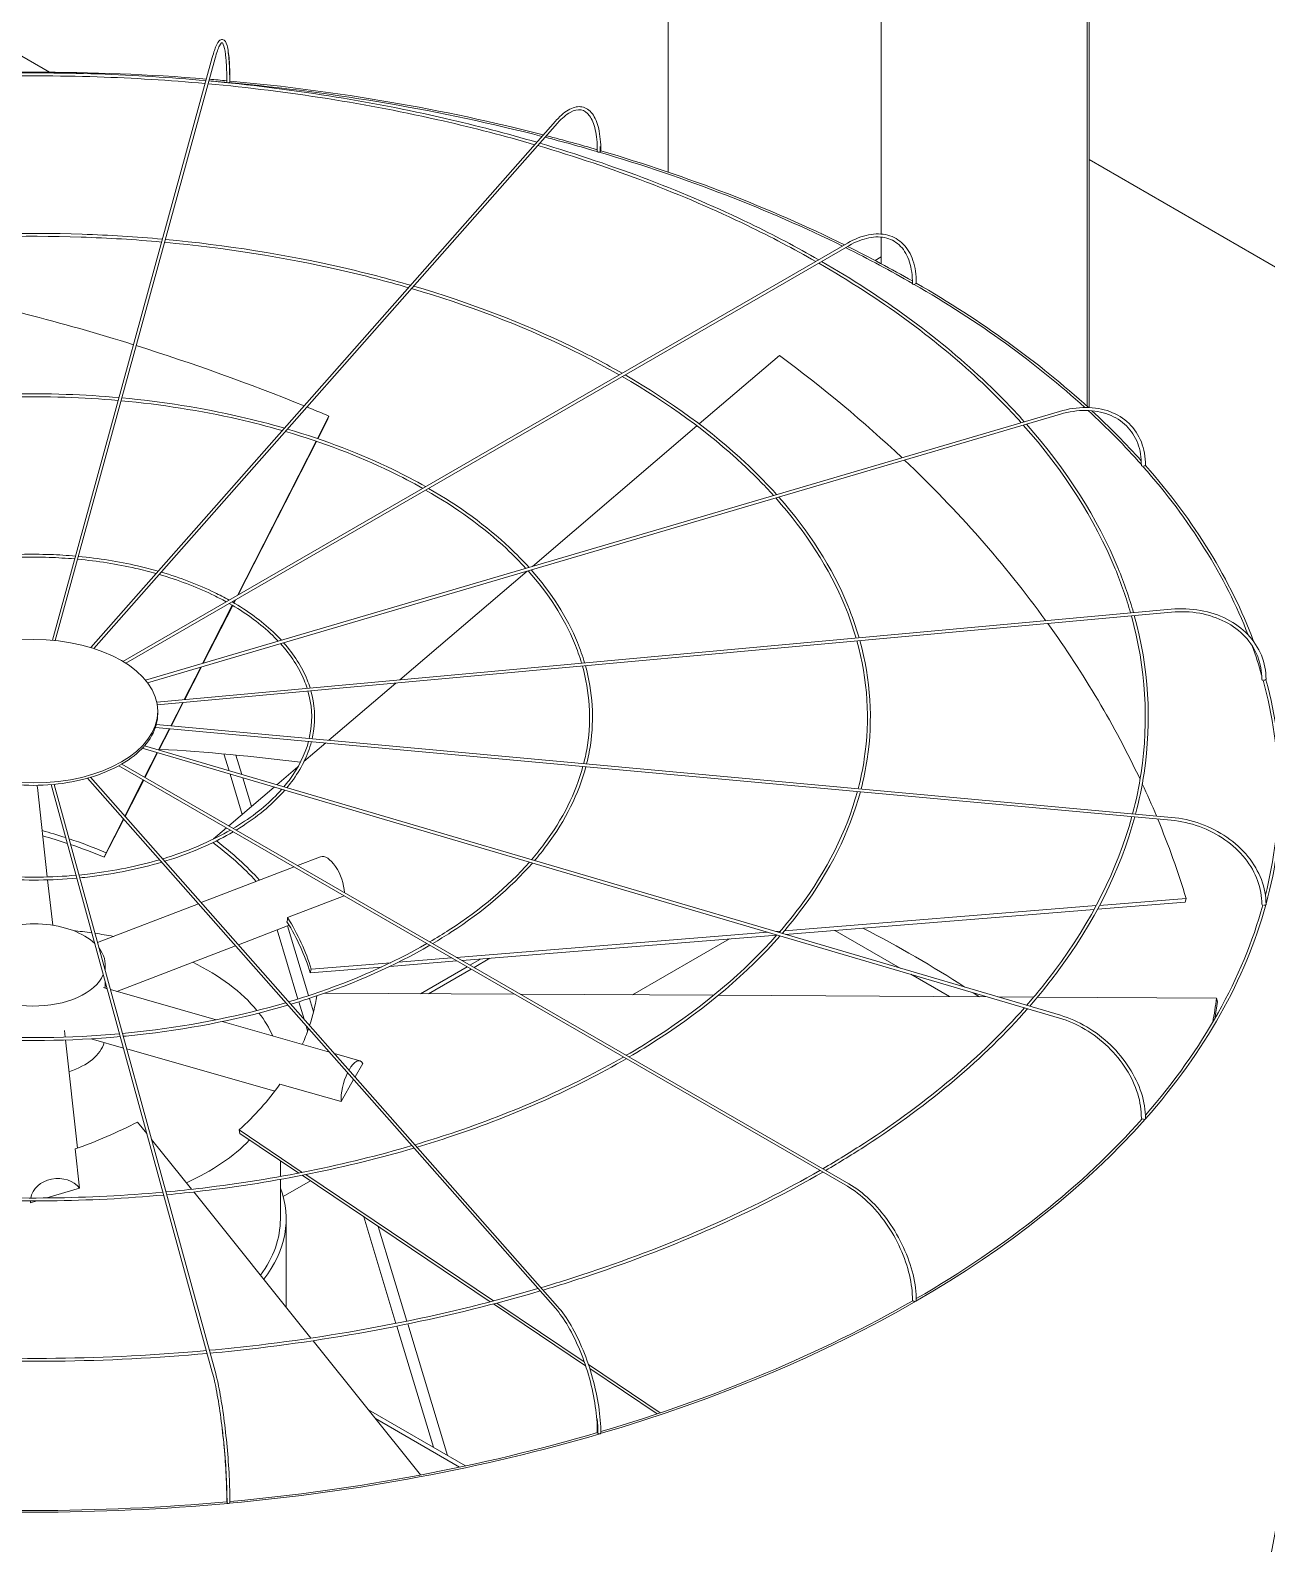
# Model space of a CAD drawing. Header units: millimetres. Extents: x -312439 to 477422, y -331570 to 212570.
# Drawn here: x 395408.6 to 395668.5, y 106957.6 to 107275.8 of the extents above; entities that cross this region are included whole.
import ezdxf

# ---------------------------------------------------------------- set-up
doc = ezdxf.new("R2010")
doc.units = ezdxf.units.MM

msp = doc.modelspace()

# ---------------------------------------------------------------- linework, layer by layer
at = {"color": 0, "linetype": 'Continuous', "lineweight": 0, "extrusion": (0, 0.816497, 0.57735)}
for p, q in [((395542.722, 107245.963), (395542.722, 107472.2)), ((395413.22, 107147.531), (395446.841, 107270.088)), ((395447.432, 107269.926), (395413.838, 107147.471)), ((395518.98, 107256.69), (395421.299, 107146.005)), ((395519.439, 107256.284), (395421.94, 107145.806)), ((395921.379, 107081.082), (395631.235, 107248.597)), ((395587.495, 107232.308), (395587.495, 107226.708)), ((395428.049, 107143.094), (395580.366, 107231.035)), ((395580.673, 107230.504), (395428.64, 107142.729)), ((395586.198, 107227.397), (395587.495, 107228.146)), ((395566.076, 107207.432), (395549.218, 107193.028)), ((395624.977, 107195.666), (395432.81, 107139.136)), ((395433.219, 107138.618), (395625.15, 107195.079)), ((395468.928, 107189.951), (395471.346, 107194.692)), ((395470.976, 107193.725), (395471.346, 107194.692)), ((395470.976, 107193.725), (395469.032, 107189.916)), ((395548.741, 107192.621), (395514.146, 107163.063)), ((395452.112, 107156.987), (395468.647, 107189.4)), ((395468.751, 107189.364), (395452.286, 107157.087)), ((395513.007, 107162.089), (395486.257, 107139.234)), ((395451.324, 107155.443), (395451.6, 107155.984)), ((395451.774, 107156.085), (395451.419, 107155.388)), ((395648.454, 107154.066), (395435.155, 107134.561)), ((395435.269, 107133.956), (395648.509, 107153.456)), ((395444.805, 107142.664), (395451.045, 107154.897)), ((395451.14, 107154.841), (395444.95, 107142.707)), ((395440.941, 107135.09), (395444.422, 107141.913)), ((395444.566, 107141.956), (395441.07, 107135.102)), ((395485.451, 107138.545), (395471.366, 107126.511)), ((395438.116, 107129.552), (395440.612, 107134.445)), ((395440.741, 107134.457), (395438.233, 107129.541)), ((395435.371, 107132.122), (395435.371, 107132.622)), ((395434.887, 107129.232), (395648.454, 107109.703)), ((395435.068, 107129.83), (395648.509, 107110.312)), ((395435.525, 107124.472), (395437.816, 107128.964)), ((395437.934, 107128.953), (395435.632, 107124.441)), ((395624.977, 107068.102), (395432.121, 107124.835)), ((395625.15, 107068.69), (395432.58, 107125.339)), ((395432.606, 107118.75), (395435.242, 107123.917)), ((395470.716, 107125.956), (395466.11, 107122.02)), ((395580.366, 107032.734), (395427.199, 107121.164)), ((395427.819, 107121.514), (395580.673, 107033.264)), ((395435.348, 107123.886), (395432.701, 107118.696)), ((395449.288, 107123.643), (395450.355, 107120.11)), ((395453.03, 107119.323), (395451.795, 107123.413)), ((395464.848, 107120.942), (395460.411, 107117.151)), ((395518.98, 107007.079), (395420.612, 107118.541)), ((395519.439, 107007.484), (395421.263, 107118.729)), ((395428.444, 107110.592), (395432.327, 107118.204)), ((395432.422, 107118.149), (395428.522, 107110.504)), ((395450.567, 107119.409), (395453.128, 107110.929)), ((395455.066, 107112.584), (395453.242, 107118.622)), ((395410.058, 107116.608), (395412.152, 107097.775)), ((395446.841, 106993.68), (395412.958, 107117.191)), ((395413.578, 107117.247), (395447.432, 106993.842)), ((395459.856, 107116.677), (395450.316, 107108.526)), ((395428.223, 107109.917), (395424.14, 107101.915)), ((395424.511, 107102.882), (395428.145, 107110.006)), ((395449.822, 107108.103), (395447.117, 107105.793)), ((395447.103, 107105.741), (395447.117, 107105.793)), ((395424.14, 107101.915), (395424.511, 107102.882)), ((395469.578, 107102.016), (395464.784, 107100.172)), ((395464.049, 107099.889), (395444.519, 107092.377)), ((395412.22, 107097.164), (395413.281, 107087.619)), ((395443.909, 107092.143), (395422.702, 107083.985)), ((395462.684, 107089.24), (395474.573, 107093.813)), ((395651.391, 107092.505), (395632.982, 107091.016)), ((395633.405, 107091.808), (395651.597, 107093.279)), ((395651.391, 107092.505), (395651.597, 107093.279)), ((395567.12, 107086.447), (395632.681, 107091.75)), ((395632.253, 107090.957), (395567.311, 107085.704)), ((395462.981, 107087.634), (395452.323, 107083.534)), ((395460.458, 107086.663), (395464.852, 107072.115)), ((395467.075, 107072.826), (395462.641, 107087.503)), ((395498.211, 107080.873), (395563.588, 107086.161)), ((395565.29, 107086.299), (395566.254, 107086.377)), ((395591.449, 107078.603), (395577.696, 107086.544)), ((395451.713, 107083.3), (395426.764, 107073.703)), ((395565.542, 107085.561), (395499.363, 107080.208)), ((395555.583, 107084.755), (395535.201, 107072.988)), ((395467.639, 107078.401), (395484.354, 107079.752)), ((395498.288, 107080.121), (395484.158, 107078.978)), ((395486.018, 107079.887), (395497.136, 107080.786)), ((395503.206, 107080.519), (395501.015, 107079.254)), ((395501.881, 107078.754), (395505.221, 107080.682)), ((395424.329, 107079.275), (395424.329, 107078.057)), ((395482.42, 107078.838), (395467.433, 107077.626)), ((395467.433, 107077.626), (395467.639, 107078.401)), ((395500.403, 107078.901), (395490.592, 107073.236)), ((395492.308, 107073.227), (395501.269, 107078.4)), ((395601.816, 107072.618), (395593.703, 107077.302)), ((395424.729, 107074.284), (395423.938, 107074.51)), ((395424.329, 107075.742), (395424.329, 107074.399)), ((395447.636, 107067.74), (395425.418, 107074.087)), ((395510.404, 107073.126), (395470.508, 107073.348)), ((395552.263, 107072.893), (395511.641, 107073.119)), ((395465.029, 107071.529), (395466.128, 107067.892)), ((395468.113, 107069.389), (395467.252, 107072.24)), ((395609.776, 107072.574), (395553.224, 107072.888)), ((395619.548, 107072.519), (395611.988, 107072.561)), ((395658.009, 107072.305), (395620.344, 107072.515)), ((395658.174, 107071.544), (395658.009, 107072.305)), ((395471.449, 107060.937), (395448.913, 107067.375)), ((395415.895, 107064.111), (395415.739, 107065.515)), ((395418.491, 107040.765), (395415.963, 107063.5)), ((395428.151, 107061.809), (395421.355, 107063.751)), ((395466.553, 107066.485), (395466.889, 107065.371)), ((395459.962, 107052.721), (395428.84, 107061.612)), ((395477.87, 107059.103), (395472.541, 107060.625)), ((395478.465, 107058.541), (395476.861, 107055.73)), ((395473.909, 107050.557), (395461.057, 107054.229)), ((395476.54, 107055.168), (395473.909, 107050.557)), ((395433.089, 107043.81), (395431.132, 107046.25)), ((395452.646, 107043.835), (395452.482, 107044.596)), ((395452.482, 107044.596), (395465.766, 107035.669)), ((395442.478, 107032.103), (395434.054, 107042.607)), ((395465.015, 107035.522), (395452.646, 107043.835)), ((395418.898, 107032.322), (395417.979, 107040.583)), ((395461.153, 107034.804), (395461.153, 107038.118)), ((395505.288, 107008.459), (395465.735, 107035.039)), ((395466.483, 107035.186), (395505.985, 107008.641)), ((395412.035, 107030.282), (395418.898, 107032.322)), ((395461.153, 107025.833), (395461.153, 107034.181)), ((395467.461, 107033.879), (395461.738, 107030.574)), ((395408.603, 107029.658), (395408.645, 107029.275)), ((395408.645, 107029.275), (395409.934, 107029.658)), ((395467.571, 107000.815), (395442.931, 107031.537)), ((395462.378, 107007.29), (395462.378, 107025.833)), ((395478.679, 107026.34), (395485.452, 107003.917)), ((395487.749, 107004.382), (395481.737, 107024.285)), ((395525.333, 106994.988), (395505.967, 107008.003)), ((395506.662, 107008.186), (395525.045, 106995.832)), ((395485.63, 107003.328), (395493.325, 106977.852)), ((395496.277, 106976.147), (395487.927, 107003.793)), ((395490.643, 106972.046), (395468.014, 107000.262)), ((395525.932, 106995.236), (395541.024, 106985.094)), ((395540.378, 106984.878), (395526.206, 106994.402)), ((395500.091, 106973.945), (395479.659, 106985.742)), ((395481.153, 106983.879), (395498.824, 106973.677))]:
    msp.add_line(p, q, dxfattribs=at)
at = {"color": 3, "linetype": 'Continuous', "lineweight": 0, "extrusion": (0, 0.816497, 0.57735)}
for p, q in [((395587.495, 107446.35), (395587.495, 107232.961)), ((395630.802, 107421.347), (395630.802, 107196.693)), ((395631.235, 107421.097), (395631.235, 107196.476)), ((395412.597, 107266.996), (395166.662, 107408.986))]:
    msp.add_line(p, q, dxfattribs=at)
at = {"color": 0, "linetype": 'Continuous', "lineweight": 0}
for centre, major_axis, ratio, start_param, end_param in [((395409.353, 107115.611), (-262.225, 0), 0.5773503, 4.5737285, 4.8518651), ((395409.353, 107115.611), (-261.613, 0), 0.5773503, 4.556469, 4.5713736), ((395409.353, 107115.611), (-262.225, 0), 0.5773503, 4.5571855, 4.5713361), ((395450.194, 107264.944), (0.306, -0.001), 0.5647458, 3.1415927, 4.5569919), ((395450.194, 107264.944), (0.306, -0.001), 0.5647458, 4.5569919, 6.1277883), ((395409.353, 107115.611), (-261.613, 0), 0.5773503, 4.2918428, 4.5551023), ((395450.242, 107265.118), (0.306, 0), 0.5773503, 5.7174869, 6.2831853), ((395409.353, 107115.611), (-262.225, 0), 0.5773503, 4.2917243, 4.5546375), ((395409.353, 107115.611), (-261.613, 0), 0.5773503, 4.242585, 4.2890574), ((395409.353, 107115.611), (-262.225, 0), 0.5773503, 4.2438111, 4.2889455), ((395528.084, 107250.332), (0.306, -0.003), 0.5659728, 3.1415927, 4.2460434), ((395528.084, 107250.332), (0.306, -0.003), 0.5659728, 4.2460434, 5.8168397), ((395409.353, 107115.611), (-261.613, 0), 0.5773503, 4.0051997, 4.2408431), ((395528.223, 107250.49), (0.306, 0), 0.5773503, 5.290332, 6.2831853), ((395409.353, 107115.611), (-262.225, 0), 0.5773503, 4.0050166, 4.2406095), ((395409.353, 107115.611), (-261.613, 0), 0.5773503, 3.9286416, 4.0018792), ((395409.353, 107115.611), (-262.225, 0), 0.5773503, 3.9309746, 4.001704), ((395594.558, 107222.664), (-0.306, 0), 0.5773503, 1.8326303, 3.1415927), ((395409.353, 107115.611), (-262.225, 0), 0.5773503, 3.705131, 3.9265633), ((395409.724, 107073.895), (-236.033, 90.421), 0.5343599, 4.8289255, 5.0170065), ((395594.341, 107222.539), (0.306, -0.004), 0.5683066, 3.1415927, 3.9346429), ((395594.341, 107222.539), (0.306, -0.004), 0.5683066, 3.9346429, 5.5054392), ((395409.353, 107115.611), (-261.613, 0), 0.5773503, 3.7066773, 3.9265771), ((395409.724, 107073.895), (-236.033, 90.421), 0.5343599, 4.6778989, 4.8264893), ((395409.559, 107073.703), (244.29, -64.884), 0.7560981, 0.9482496, 1.0897919), ((395409.724, 107073.895), (-236.033, 90.421), 0.5343599, 4.655659, 4.6753292), ((395409.353, 107115.611), (-261.613, 0), 0.5773503, 3.6151503, 3.7017035), ((395409.353, 107115.611), (-262.225, 0), 0.5773503, 3.6198551, 3.6998544), ((395409.559, 107073.703), (244.29, -64.884), 0.7560981, 0.7473423, 0.9452164), ((395642.48, 107184.286), (-0.306, 0.005), 0.5715189, 0, 0.4809344), ((395642.48, 107184.286), (-0.306, 0.005), 0.5715189, 0.4809344, 2.0517307), ((395409.353, 107115.611), (-261.613, 0), 0.5773503, 3.3623861, 3.6122993), ((395642.753, 107184.366), (-0.306, 0), 0.5773503, 1.5184711, 3.1415927), ((395409.353, 107115.611), (-262.225, 0), 0.5773503, 3.3525846, 3.6125039), ((395409.559, 107073.703), (244.29, -64.884), 0.7560981, 0.5676523, 0.7441319), ((395409.353, 107115.611), (-261.613, 0), 0.5773503, 3.3053341, 3.3466211), ((395667.788, 107139.316), (-0.306, 0.006), 0.5752952, 0, 0.1678974), ((395667.788, 107139.316), (-0.306, 0.006), 0.5752952, 0.1678974, 1.7386937), ((395409.353, 107115.611), (-261.613, 0), 0.5773503, 2.9976529, 3.2980059), ((395668.09, 107139.344), (-0.306, 0), 0.5773503, 1.2043118, 3.1415927), ((395409.353, 107115.611), (-262.225, 0), 0.5773503, 2.9856485, 3.2984345), ((395409.245, 107132.122), (-26.126, 0), 0.5773503, 2.9880814, 3.1415927), ((395409.245, 107132.122), (-26.126, 0), 0.5773503, 2.6739221, 2.9809447), ((395409.245, 107132.122), (-26.126, 0), 0.5773503, 2.3597628, 2.6667854), ((395409.353, 106974.371), (-261.613, 0), 0.5773503, 4.4965959, 4.611374), ((395409.245, 107132.122), (-26.126, 0), 0.5773503, 2.0456036, 2.3526262), ((395409.245, 107132.122), (-26.126, 0), 0.5773503, 1.7314443, 2.0384669), ((395409.245, 107132.122), (-26.126, 0), 0.5773503, 1.417285, 1.7243076), ((395404.564, 107115.997), (-5.494, -0.611), 0.8148193, 3.1415927, 3.239858), ((395409.559, 107073.703), (244.29, -64.884), 0.7560981, 0.5274276, 0.562586), ((395409.559, 107073.703), (244.29, -64.884), 0.7560981, 0.4379774, 0.5241031), ((395409.724, 107073.895), (56.639, -21.698), 0.5343599, 1.6636456, 1.7494756), ((395409.353, 107072.928), (-56.639, 21.698), 0.5343599, 4.7930664, 4.8825345), ((395409.724, 107073.895), (56.639, -21.698), 0.5343599, 1.5140664, 1.6514841), ((395409.353, 107072.928), (58.621, -15.57), 0.7560981, 0.8715668, 1.0888975), ((395409.559, 107073.703), (58.621, -15.57), 0.7560981, 1.0889957, 1.0897919), ((395409.559, 107073.703), (58.621, -15.57), 0.7560981, 0.8588781, 1.0770864), ((395409.353, 107072.928), (-56.639, 21.698), 0.5343599, 4.655659, 4.78086), ((395471.562, 107096.857), (-1.984, 5.159), 0.4527097, 4.0715694, 6.2831853), ((395409.559, 107073.703), (58.621, -15.57), 0.7560981, 0.4379774, 0.6748983), ((395409.353, 107115.611), (-261.613, 0), 0.5773503, 2.6753447, 2.9836943), ((395409.353, 107115.611), (-262.225, 0), 0.5773503, 2.6707914, 2.9843582), ((395667.788, 107092.032), (-0.306, 0.006), 0.5792658, 0, 1.4246091), ((395668.09, 107092.004), (-0.306, 0), 0.5773503, 0.8901525, 3.1415927), ((395409.353, 107079.275), (-14.976, 0), 0.5773503, 3.6916997, 5.4977871), ((395409.353, 107056.963), (-51.8, 0), 0.5773503, 4.4755897, 4.5522282), ((395409.353, 107056.963), (-51.8, 0), 0.5773503, 4.3841689, 4.46244), ((395409.353, 107072.928), (58.621, -15.57), 0.7560981, 0.4379774, 0.6726233), ((395409.353, 106974.371), (-261.613, 0), 0.5773503, 3.867145, 3.9833748), ((395409.353, 107079.275), (-14.976, 0), 0.5773503, 3.0357663, 3.5615783), ((395409.353, 107056.963), (-51.8, 0), 0.5773503, 3.5810046, 4.0125195), ((395409.353, 107079.275), (-14.976, 0), 0.5773503, 0.1968015, 2.9056449), ((395409.353, 106974.371), (-261.613, 0), 0.5773503, 3.8494737, 3.8569689), ((395409.189, 107073.689), (59.282, 12.821), 0.7719474, 5.8595474, 5.99043), ((395409.189, 107073.689), (247.048, 53.431), 0.7719474, 5.9775334, 6.0030301), ((395409.353, 107072.928), (247.048, 53.431), 0.7719474, 5.9850347, 6.0030301), ((395409.353, 107056.963), (-51.8, 0), 0.5773503, 3.3906549, 3.5616615), ((395409.189, 107073.689), (59.282, 12.821), 0.7719474, 5.7736505, 5.8452628), ((395409.353, 107064.368), (-14.976, 0), 0.5773503, 2.0838772, 2.9778132), ((395476.351, 107053.788), (1.518, 5.315), 0.3621096, 5.9116388, 7.2697762), ((395409.189, 107073.689), (59.282, 12.821), 0.7719474, 5.3512156, 5.5881365), ((395476.351, 107053.788), (1.518, 5.315), 0.3621096, 1.1204156, 2.3231422), ((395408.983, 107073.867), (-56.425, -22.248), 0.5660586, 1.5074553, 1.7443762), ((395409.353, 107115.611), (-262.225, 0), 0.5773503, 2.0421116, 2.6702774), ((395409.353, 107115.611), (-261.613, 0), 0.5773503, 2.358999, 2.669365), ((395642.48, 107047.062), (-0.306, 0.005), 0.5830421, 0, 1.1094484), ((395642.753, 107046.982), (-0.306, 0), 0.5773503, 0.5759933, 3.1415927), ((395409.353, 107056.963), (-51.8, 0), 0.5773503, 2.2375498, 2.6358707), ((395414.142, 107029.859), (5.494, 0.611), 0.8148193, 0.440938, 2.9148909), ((395409.353, 107025.833), (-53.025, 0), 0.5773503, 2.7158894, 3.3569527), ((395414.142, 107029.859), (5.494, 0.611), 0.8148193, 3.0505707, 3.1356266), ((395409.353, 107025.833), (-51.8, 0), 0.5773503, 2.7364581, 3.1415927), ((395409.353, 107115.611), (-261.613, 0), 0.5773503, 2.0437737, 2.355024), ((395594.341, 107008.808), (-0.306, 0.004), 0.5862544, 0, 0.7932918), ((395594.558, 107008.683), (-0.306, 0), 0.5773503, 0.261834, 3.1415927), ((395409.353, 107115.611), (-261.613, 0), 0.5773503, 1.7289191, 2.0406845), ((395528.084, 106981.016), (-0.306, 0.003), 0.5885883, 0, 0.4763277), ((395528.223, 106980.858), (-0.306, 0), 0.5773503, 0, 3.1415927), ((395409.353, 107115.611), (-262.225, 0), 0.5773503, 1.7280308, 2.0415976), ((395409.353, 106974.871), (-262.225, 0), 0.5773503, 0, 2.3561945), ((395409.353, 106974.871), (-262.225, 0), 0.5773503, 2.3561945, 3.1415927), ((395409.353, 107115.611), (-262.225, 0), 0.5773503, 1.4139544, 1.727034), ((395409.353, 107115.611), (-261.613, 0), 0.5773503, 1.41439, 1.726367), ((395450.194, 106966.404), (-0.306, 0.001), 0.5898153, 0, 0.1588369), ((395450.242, 106966.229), (-0.306, 0), 0.5773503, 0, 3.1415927)]:
    msp.add_ellipse(centre, major_axis=major_axis, ratio=ratio, start_param=start_param, end_param=end_param, dxfattribs=at)
msp.add_ellipse((395409.245, 107132.622), major_axis=(-26.126, 0), ratio=0.5773503, dxfattribs=at)
for points, knots in [([(395450.548, 107265.118), (395450.548, 107266.822), (395450.497, 107268.339), (395450.294, 107270.858), (395450.144, 107271.857), (395449.743, 107273.279), (395449.517, 107273.794), (395448.732, 107273.909), (395448.484, 107273.762), (395447.932, 107273.176), (395447.625, 107272.522), (395447.145, 107271.14), (395446.993, 107270.642), (395446.841, 107270.088)], [4.712389, 4.712389, 4.712389, 4.712389, 5.0265482, 5.0265482, 5.3407075, 5.3407075, 5.6548668, 5.6548668, 5.8236028, 5.8236028, 6.1377621, 6.1377621, 6.2831853, 6.2831853, 6.2831853, 6.2831853]), ([(395447.432, 107269.926), (395447.75, 107271.087), (395448.069, 107271.978), (395448.625, 107273.059), (395448.875, 107273.209), (395448.901, 107273.209), (395449.106, 107273.06), (395449.458, 107271.895), (395449.603, 107271.045), (395449.813, 107268.802), (395449.875, 107267.372), (395449.888, 107265.484), (395449.889, 107265.216), (395449.888, 107264.945)], [0, 0, 0, 0, 0.3152669, 0.3152669, 0.6094726, 0.6094726, 0.9267406, 0.9267406, 1.2208373, 1.2208373, 1.5356304, 1.5356304, 1.5863402, 1.5863402, 1.5863402, 1.5863402]), ([(395450.166, 107271.254), (395450.176, 107271.194), (395450.184, 107271.132), (395450.336, 107270.045), (395450.431, 107268.742), (395450.494, 107266.504), (395450.503, 107265.744), (395450.5, 107264.944)], [1.10131175, 1.10131175, 1.10131175, 1.10131175, 1.12076762, 1.12076762, 1.43803566, 1.43803566, 1.5863026, 1.5863026, 1.5863026, 1.5863026]), ([(395445.502, 107265.208), (395438.007, 107265.886), (395430.456, 107266.354), (395406.228, 107267.169), (395389.47, 107266.699), (395372.988, 107265.208)], [5.342386, 5.342386, 5.342386, 5.342386, 5.43953692, 5.43953692, 5.65318828, 5.65318828, 5.65318828, 5.65318828]), ([(395445.338, 107264.608), (395437.819, 107265.286), (395430.244, 107265.752), (395406.125, 107266.551), (395389.503, 107266.082), (395373.152, 107264.608)], [5.34285963, 5.34285963, 5.34285963, 5.34285963, 5.44045758, 5.44045758, 5.65271466, 5.65271466, 5.65271466, 5.65271466]), ([(395514.617, 107251.745), (395508.339, 107253.574), (395501.918, 107255.24), (395479.468, 107260.374), (395462.861, 107263.001), (395445.957, 107264.552)], [5.03043397, 5.03043397, 5.03043397, 5.03043397, 5.12064091, 5.12064091, 5.34017784, 5.34017784, 5.34017784, 5.34017784]), ([(395515.065, 107252.253), (395508.777, 107254.091), (395502.346, 107255.765), (395479.806, 107260.939), (395463.114, 107263.588), (395446.122, 107265.152)], [5.02911205, 5.02911205, 5.02911205, 5.02911205, 5.11935362, 5.11935362, 5.33970837, 5.33970837, 5.33970837, 5.33970837]), ([(395528.529, 107250.49), (395528.529, 107252.205), (395528.379, 107253.754), (395527.782, 107256.38), (395527.338, 107257.458), (395526.157, 107259.043), (395525.408, 107259.549), (395523.768, 107259.833), (395522.908, 107259.66), (395521.095, 107258.74), (395520.13, 107257.954), (395519.106, 107256.831), (395519.043, 107256.761), (395518.98, 107256.69)], [4.712389, 4.712389, 4.712389, 4.712389, 5.0265482, 5.0265482, 5.3407075, 5.3407075, 5.6548668, 5.6548668, 5.9484515, 5.9484515, 6.2626108, 6.2626108, 6.2831853, 6.2831853, 6.2831853, 6.2831853]), ([(395519.439, 107256.284), (395520.354, 107257.32), (395521.262, 107258.086), (395522.945, 107259.008), (395523.711, 107259.164), (395525.052, 107258.929), (395525.649, 107258.535), (395526.676, 107257.137), (395527.093, 107256.132), (395527.645, 107253.629), (395527.785, 107252.138), (395527.779, 107250.431), (395527.778, 107250.383), (395527.778, 107250.335)], [0, 0, 0, 0, 0.3146448, 0.3146448, 0.6289116, 0.6289116, 0.9461796, 0.9461796, 1.2634477, 1.2634477, 1.5772832, 1.5772832, 1.5863402, 1.5863402, 1.5863402, 1.5863402]), ([(395573.717, 107227.196), (395569.115, 107229.825), (395564.323, 107232.343), (395545.824, 107241.283), (395531.001, 107246.935), (395515.266, 107251.556)], [4.71777189, 4.71777189, 4.71777189, 4.71777189, 4.80086127, 4.80086127, 5.02732174, 5.02732174, 5.02732174, 5.02732174]), ([(395574.331, 107227.55), (395569.717, 107230.196), (395564.912, 107232.73), (395546.363, 107241.726), (395531.496, 107247.413), (395515.713, 107252.062)], [4.71590946, 4.71590946, 4.71590946, 4.71590946, 4.79913358, 4.79913358, 5.02600568, 5.02600568, 5.02600568, 5.02600568]), ([(395528.381, 107251.344), (395528.387, 107251.14), (395528.39, 107250.933), (395528.392, 107250.594), (395528.391, 107250.463), (395528.39, 107250.331)], [7.805980691, 7.805980691, 7.805980691, 7.805980691, 7.845140151, 7.845140151, 7.869416781, 7.869416781, 7.869416781, 7.869416781]), ([(395436.359, 107231.88), (395430.776, 107232.383), (395425.15, 107232.731), (395407.032, 107233.343), (395394.479, 107232.993), (395382.131, 107231.88)], [5.34296141, 5.34296141, 5.34296141, 5.34296141, 5.43938168, 5.43938168, 5.65261288, 5.65261288, 5.65261288, 5.65261288]), ([(395436.195, 107231.28), (395430.588, 107231.783), (395424.938, 107232.129), (395406.93, 107232.724), (395394.512, 107232.376), (395382.295, 107231.28)], [5.34359392, 5.34359392, 5.34359392, 5.34359392, 5.44060854, 5.44060854, 5.65198037, 5.65198037, 5.65198037, 5.65198037]), ([(395594.864, 107222.664), (395594.864, 107224.39), (395594.628, 107225.985), (395593.694, 107228.764), (395592.996, 107229.948), (395591.197, 107231.768), (395590.099, 107232.404), (395587.631, 107233.055), (395586.264, 107233.072), (395583.399, 107232.503), (395581.9, 107231.915), (395580.393, 107231.05), (395580.38, 107231.042), (395580.366, 107231.035)], [3.1415927, 3.1415927, 3.1415927, 3.1415927, 3.4557519, 3.4557519, 3.7699112, 3.7699112, 4.0826965, 4.0826965, 4.3954482, 4.3954482, 4.7096075, 4.7096075, 4.712389, 4.712389, 4.712389, 4.712389]), ([(395580.673, 107230.504), (395582.11, 107231.334), (395583.542, 107231.895), (395586.241, 107232.43), (395587.508, 107232.405), (395589.759, 107231.791), (395590.746, 107231.204), (395592.369, 107229.51), (395593.004, 107228.402), (395593.849, 107225.755), (395594.057, 107224.217), (395594.035, 107222.543)], [1.5707963, 1.5707963, 1.5707963, 1.5707963, 1.8880644, 1.8880644, 2.2053324, 2.2053324, 2.5226004, 2.5226004, 2.8398685, 2.8398685, 3.1571365, 3.1571365, 3.1571365, 3.1571365]), ([(395488.084, 107221.68), (395483.431, 107223.032), (395478.673, 107224.263), (395461.911, 107228.094), (395449.474, 107230.061), (395436.814, 107231.224)], [5.03177949, 5.03177949, 5.03177949, 5.03177949, 5.12085286, 5.12085286, 5.34001919, 5.34001919, 5.34001919, 5.34001919]), ([(395488.532, 107222.188), (395483.868, 107223.548), (395479.1, 107224.788), (395462.249, 107228.659), (395449.727, 107230.648), (395436.979, 107231.824)], [5.03001504, 5.03001504, 5.03001504, 5.03001504, 5.11913743, 5.11913743, 5.33939405, 5.33939405, 5.33939405, 5.33939405]), ([(395616.909, 107193.293), (395614.173, 107196.346), (395611.234, 107199.339), (395598.552, 107211.174), (395587.194, 107219.442), (395574.332, 107226.844)], [4.40451603, 4.40451603, 4.40451603, 4.40451603, 4.48100319, 4.48100319, 4.71406654, 4.71406654, 4.71406654, 4.71406654]), ([(395617.56, 107193.484), (395614.827, 107196.546), (395611.893, 107199.548), (395599.204, 107211.444), (395587.828, 107219.757), (395574.945, 107227.197)], [4.40270972, 4.40270972, 4.40270972, 4.40270972, 4.47899466, 4.47899466, 4.71221436, 4.71221436, 4.71221436, 4.71221436]), ([(395532.393, 107203.338), (395529.001, 107205.268), (395525.472, 107207.119), (395511.663, 107213.788), (395500.541, 107218.027), (395488.733, 107221.491)], [4.7196458, 4.7196458, 4.7196458, 4.7196458, 4.80114658, 4.80114658, 5.02763075, 5.02763075, 5.02763075, 5.02763075]), ([(395533.008, 107203.692), (395529.603, 107205.639), (395526.062, 107207.505), (395512.202, 107214.231), (395501.036, 107218.505), (395489.181, 107221.998)], [4.71715813, 4.71715813, 4.71715813, 4.71715813, 4.79884427, 4.79884427, 5.02587671, 5.02587671, 5.02587671, 5.02587671]), ([(395564.842, 107177.976), (395562.832, 107180.207), (395560.677, 107182.395), (395551.21, 107191.223), (395542.675, 107197.431), (395533.009, 107202.986)], [4.40671458, 4.40671458, 4.40671458, 4.40671458, 4.48133637, 4.48133637, 4.71470569, 4.71470569, 4.71470569, 4.71470569]), ([(395565.493, 107178.168), (395563.487, 107180.407), (395561.337, 107182.604), (395551.861, 107191.493), (395543.308, 107197.745), (395533.622, 107203.339)], [4.40429576, 4.40429576, 4.40429576, 4.40429576, 4.47865981, 4.47865981, 4.7122362, 4.7122362, 4.7122362, 4.7122362]), ([(395427.219, 107198.563), (395423.546, 107198.892), (395419.845, 107199.12), (395407.836, 107199.527), (395399.486, 107199.298), (395391.27, 107198.563)], [5.34408303, 5.34408303, 5.34408303, 5.34408303, 5.43906993, 5.43906993, 5.65149126, 5.65149126, 5.65149126, 5.65149126]), ([(395427.055, 107197.963), (395423.358, 107198.292), (395419.633, 107198.518), (395407.733, 107198.909), (395399.519, 107198.682), (395391.435, 107197.963)], [5.34503474, 5.34503474, 5.34503474, 5.34503474, 5.44090812, 5.44090812, 5.65053954, 5.65053954, 5.65053954, 5.65053954]), ([(395461.559, 107191.624), (395458.527, 107192.499), (395455.43, 107193.297), (395444.356, 107195.825), (395436.089, 107197.132), (395427.674, 107197.907)], [5.03439168, 5.03439168, 5.03439168, 5.03439168, 5.12127422, 5.12127422, 5.3396756, 5.3396756, 5.3396756, 5.3396756]), ([(395462.007, 107192.132), (395458.965, 107193.015), (395455.858, 107193.822), (395444.694, 107196.39), (395436.342, 107197.719), (395427.839, 107198.507)], [5.03173968, 5.03173968, 5.03173968, 5.03173968, 5.11870396, 5.11870396, 5.33874043, 5.33874043, 5.33874043, 5.33874043]), ([(395643.059, 107184.366), (395643.059, 107186.099), (395642.76, 107187.748), (395641.584, 107190.718), (395640.708, 107192.037), (395638.467, 107194.204), (395637.103, 107195.052), (395634.032, 107196.193), (395632.325, 107196.487), (395628.737, 107196.5), (395626.855, 107196.219), (395624.977, 107195.666)], [4.712389, 4.712389, 4.712389, 4.712389, 5.0265482, 5.0265482, 5.3407075, 5.3407075, 5.6548668, 5.6548668, 5.969026, 5.969026, 6.2831853, 6.2831853, 6.2831853, 6.2831853]), ([(395625.15, 107195.079), (395626.966, 107195.613), (395628.778, 107195.88), (395632.213, 107195.857), (395633.834, 107195.567), (395636.727, 107194.467), (395637.997, 107193.657), (395640.072, 107191.599), (395640.876, 107190.35), (395641.941, 107187.527), (395642.202, 107185.952), (395642.174, 107184.291)], [0, 0, 0, 0, 0.317268, 0.317268, 0.6345361, 0.6345361, 0.9518041, 0.9518041, 1.2690722, 1.2690722, 1.5863402, 1.5863402, 1.5863402, 1.5863402]), ([(395491.079, 107179.484), (395488.894, 107180.719), (395486.625, 107181.904), (395477.504, 107186.303), (395470.085, 107189.128), (395462.209, 107191.435)], [4.72327264, 4.72327264, 4.72327264, 4.72327264, 4.80171455, 4.80171455, 5.02817129, 5.02817129, 5.02817129, 5.02817129]), ([(395491.694, 107179.84), (395489.497, 107181.09), (395487.215, 107182.29), (395478.043, 107186.746), (395470.58, 107189.605), (395462.656, 107191.942)], [4.71952861, 4.71952861, 4.71952861, 4.71952861, 4.7982649, 4.7982649, 5.02554265, 5.02554265, 5.02554265, 5.02554265]), ([(395639.911, 107153.284), (395639.023, 107156.393), (395637.947, 107159.484), (395632.368, 107173.021), (395625.867, 107183.197), (395617.36, 107192.787)], [4.09036759, 4.09036759, 4.09036759, 4.09036759, 4.16055829, 4.16055829, 4.40029723, 4.40029723, 4.40029723, 4.40029723]), ([(395640.531, 107153.341), (395639.645, 107156.46), (395638.571, 107159.561), (395632.998, 107173.151), (395626.502, 107183.361), (395618.009, 107192.978)], [4.08953528, 4.08953528, 4.08953528, 4.08953528, 4.15944113, 4.15944113, 4.39851052, 4.39851052, 4.39851052, 4.39851052]), ([(395512.781, 107162.661), (395511.496, 107164.073), (395510.123, 107165.459), (395503.87, 107171.282), (395498.162, 107175.426), (395491.695, 107179.133)], [4.41096312, 4.41096312, 4.41096312, 4.41096312, 4.4820009, 4.4820009, 4.71586354, 4.71586354, 4.71586354, 4.71586354]), ([(395513.434, 107162.853), (395512.152, 107164.274), (395510.783, 107165.668), (395504.521, 107171.552), (395498.795, 107175.74), (395492.308, 107179.487)], [4.40730528, 4.40730528, 4.40730528, 4.40730528, 4.47799052, 4.47799052, 4.71216027, 4.71216027, 4.71216027, 4.71216027]), ([(395582.2, 107148.007), (395581.545, 107150.269), (395580.757, 107152.518), (395576.592, 107162.617), (395571.699, 107170.265), (395565.294, 107177.471)], [4.09258463, 4.09258463, 4.09258463, 4.09258463, 4.16074385, 4.16074385, 4.40108815, 4.40108815, 4.40108815, 4.40108815]), ([(395582.821, 107148.064), (395582.168, 107150.336), (395581.381, 107152.595), (395577.222, 107162.748), (395572.334, 107170.429), (395565.943, 107177.662)], [4.09145544, 4.09145544, 4.09145544, 4.09145544, 4.15925512, 4.15925512, 4.39870409, 4.39870409, 4.39870409, 4.39870409]), ([(395418.08, 107165.246), (395416.316, 107165.4), (395414.541, 107165.508), (395408.64, 107165.712), (395404.493, 107165.603), (395400.41, 107165.246)], [5.34742678, 5.34742678, 5.34742678, 5.34742678, 5.43812478, 5.43812478, 5.64814751, 5.64814751, 5.64814751, 5.64814751]), ([(395417.915, 107164.646), (395416.128, 107164.8), (395414.33, 107164.906), (395408.537, 107165.094), (395404.526, 107164.987), (395400.575, 107164.646)], [5.34934775, 5.34934775, 5.34934775, 5.34934775, 5.44178794, 5.44178794, 5.64622654, 5.64622654, 5.64622654, 5.64622654]), ([(395435.032, 107161.567), (395433.624, 107161.965), (395432.188, 107162.331), (395426.801, 107163.556), (395422.704, 107164.204), (395418.535, 107164.59)], [5.04221465, 5.04221465, 5.04221465, 5.04221465, 5.12251796, 5.12251796, 5.33864709, 5.33864709, 5.33864709, 5.33864709]), ([(395435.481, 107162.076), (395434.063, 107162.483), (395432.616, 107162.856), (395427.139, 107164.121), (395422.957, 107164.791), (395418.699, 107165.19)], [5.03687901, 5.03687901, 5.03687901, 5.03687901, 5.11739529, 5.11739529, 5.33679188, 5.33679188, 5.33679188, 5.33679188]), ([(395524.49, 107142.73), (395524.069, 107144.148), (395523.568, 107145.559), (395520.816, 107152.222), (395517.535, 107157.337), (395513.236, 107162.157)], [4.09685918, 4.09685918, 4.09685918, 4.09685918, 4.16111414, 4.16111414, 4.40251946, 4.40251946, 4.40251946, 4.40251946]), ([(395525.112, 107142.787), (395524.692, 107144.216), (395524.193, 107145.636), (395521.446, 107152.352), (395518.17, 107157.501), (395513.886, 107162.348)], [4.09510983, 4.09510983, 4.09510983, 4.09510983, 4.15888353, 4.15888353, 4.39893942, 4.39893942, 4.39893942, 4.39893942]), ([(395449.76, 107155.629), (395448.785, 107156.168), (395447.777, 107156.688), (395443.346, 107158.819), (395439.629, 107160.228), (395435.684, 107161.38)], [4.73414686, 4.73414686, 4.73414686, 4.73414686, 4.80339703, 4.80339703, 5.02979007, 5.02979007, 5.02979007, 5.02979007]), ([(395450.378, 107155.986), (395449.39, 107156.541), (395448.369, 107157.075), (395443.885, 107159.261), (395440.124, 107160.706), (395436.131, 107161.887)], [4.72658474, 4.72658474, 4.72658474, 4.72658474, 4.79652126, 4.79652126, 5.0245472, 5.0245472, 5.0245472, 5.0245472]), ([(395460.715, 107147.345), (395460.158, 107147.939), (395459.569, 107148.523), (395456.53, 107151.34), (395453.648, 107153.421), (395450.382, 107155.281)], [4.42373247, 4.42373247, 4.42373247, 4.42373247, 4.48397953, 4.48397953, 4.71933502, 4.71933502, 4.71933502, 4.71933502]), ([(395461.372, 107147.538), (395460.817, 107148.14), (395460.231, 107148.732), (395457.182, 107151.61), (395454.282, 107153.736), (395450.995, 107155.635)], [4.41624247, 4.41624247, 4.41624247, 4.41624247, 4.47598634, 4.47598634, 4.71193426, 4.71193426, 4.71193426, 4.71193426]), ([(395640.342, 107111.059), (395641.098, 107113.915), (395641.694, 107116.785), (395643.796, 107130.663), (395643.106, 107141.779), (395640.08, 107152.685)], [3.77541609, 3.77541609, 3.77541609, 3.77541609, 3.83978539, 3.83978539, 4.08585643, 4.08585643, 4.08585643, 4.08585643]), ([(395640.961, 107111.003), (395641.715, 107113.866), (395642.309, 107116.743), (395644.406, 107130.659), (395643.718, 107141.809), (395640.699, 107152.742)], [3.77616248, 3.77616248, 3.77616248, 3.77616248, 3.84020832, 3.84020832, 4.08505688, 4.08505688, 4.08505688, 4.08505688]), ([(395668.397, 107139.344), (395668.397, 107141.08), (395668.064, 107142.788), (395666.765, 107145.974), (395665.799, 107147.451), (395663.335, 107150.03), (395661.836, 107151.131), (395658.456, 107152.852), (395656.575, 107153.472), (395652.614, 107154.174), (395650.533, 107154.256), (395648.454, 107154.066)], [4.712389, 4.712389, 4.712389, 4.712389, 5.0265482, 5.0265482, 5.3407075, 5.3407075, 5.6548668, 5.6548668, 5.969026, 5.969026, 6.2831853, 6.2831853, 6.2831853, 6.2831853]), ([(395648.509, 107153.456), (395650.525, 107153.64), (395652.539, 107153.558), (395656.363, 107152.869), (395658.172, 107152.264), (395661.403, 107150.593), (395662.825, 107149.528), (395665.144, 107147.049), (395666.041, 107145.636), (395667.225, 107142.598), (395667.513, 107140.973), (395667.482, 107139.322)], [6.2831853, 6.2831853, 6.2831853, 6.2831853, 6.6004533, 6.6004533, 6.9177214, 6.9177214, 7.2349894, 7.2349894, 7.5522575, 7.5522575, 7.8695255, 7.8695255, 7.8695255, 7.8695255]), ([(395466.774, 107137.452), (395466.59, 107138.028), (395466.38, 107138.601), (395465.041, 107141.826), (395463.371, 107144.409), (395461.178, 107146.842)], [4.10975269, 4.10975269, 4.10975269, 4.10975269, 4.16221832, 4.16221832, 4.40682155, 4.40682155, 4.40682155, 4.40682155]), ([(395467.399, 107137.509), (395467.215, 107138.095), (395467.006, 107138.678), (395465.671, 107141.957), (395464.006, 107144.574), (395461.828, 107147.034)], [4.10592526, 4.10592526, 4.10592526, 4.10592526, 4.15777238, 4.15777238, 4.39963811, 4.39963811, 4.39963811, 4.39963811]), ([(395582.638, 107116.336), (395583.179, 107118.41), (395583.609, 107120.493), (395585.179, 107130.852), (395584.655, 107139.209), (395582.37, 107147.408)], [3.77736844, 3.77736844, 3.77736844, 3.77736844, 3.83971259, 3.83971259, 4.08656564, 4.08656564, 4.08656564, 4.08656564]), ([(395583.256, 107116.279), (395583.796, 107118.36), (395584.224, 107120.451), (395585.789, 107130.848), (395585.267, 107139.239), (395582.99, 107147.464)], [3.77834287, 3.77834287, 3.77834287, 3.77834287, 3.84027623, 3.84027623, 4.08549455, 4.08549455, 4.08549455, 4.08549455]), ([(395524.929, 107121.613), (395525.259, 107122.908), (395525.523, 107124.209), (395526.561, 107131.049), (395526.205, 107136.643), (395524.663, 107142.131)], [3.78111281, 3.78111281, 3.78111281, 3.78111281, 3.83956511, 3.83956511, 4.08781837, 4.08781837, 4.08781837, 4.08781837]), ([(395525.547, 107121.557), (395525.875, 107122.859), (395526.138, 107124.166), (395527.172, 107131.044), (395526.817, 107136.673), (395525.283, 107142.188)], [3.78251471, 3.78251471, 3.78251471, 3.78251471, 3.8404098, 3.8404098, 4.0861992, 4.0861992, 4.0861992, 4.0861992]), ([(395467.215, 107126.891), (395467.336, 107127.406), (395467.436, 107127.924), (395467.943, 107131.245), (395467.755, 107134.076), (395466.956, 107136.854)], [3.79241111, 3.79241111, 3.79241111, 3.79241111, 3.83910744, 3.83910744, 4.09159713, 4.09159713, 4.09159713, 4.09159713]), ([(395467.831, 107126.834), (395467.951, 107127.357), (395468.051, 107127.882), (395468.554, 107131.241), (395468.367, 107134.106), (395467.577, 107136.911)], [3.79485754, 3.79485754, 3.79485754, 3.79485754, 3.8407928, 3.8407928, 4.08828416, 4.08828416, 4.08828416, 4.08828416]), ([(395461.883, 107116.718), (395462.264, 107117.17), (395462.627, 107117.627), (395464.938, 107120.712), (395466.315, 107123.476), (395467.065, 107126.289)], [3.47410339, 3.47410339, 3.47410339, 3.47410339, 3.51894345, 3.51894345, 3.77424927, 3.77424927, 3.77424927, 3.77424927]), ([(395462.524, 107116.53), (395462.867, 107116.944), (395463.196, 107117.363), (395465.515, 107120.477), (395466.923, 107123.324), (395467.683, 107126.233)], [3.48078418, 3.48078418, 3.48078418, 3.48078418, 3.52099532, 3.52099532, 3.77722211, 3.77722211, 3.77722211, 3.77722211]), ([(395513.945, 107101.403), (395514.891, 107102.5), (395515.785, 107103.611), (395520.517, 107109.94), (395523.26, 107115.423), (395524.771, 107121.012)], [3.46491265, 3.46491265, 3.46491265, 3.46491265, 3.51947788, 3.51947788, 3.77207122, 3.77207122, 3.77207122, 3.77207122]), ([(395514.59, 107101.214), (395515.496, 107102.273), (395516.355, 107103.347), (395521.095, 107109.705), (395523.868, 107115.272), (395525.39, 107120.956)], [3.46836695, 3.46836695, 3.46836695, 3.46836695, 3.52050672, 3.52050672, 3.77360482, 3.77360482, 3.77360482, 3.77360482]), ([(395451.259, 107107.981), (395451.855, 107108.335), (395452.437, 107108.696), (395456.338, 107111.228), (395459.182, 107113.636), (395461.445, 107116.209)], [3.15594616, 3.15594616, 3.15594616, 3.15594616, 3.1998122, 3.1998122, 3.45718678, 3.45718678, 3.45718678, 3.45718678]), ([(395451.866, 107107.63), (395452.371, 107107.935), (395452.866, 107108.244), (395456.811, 107110.806), (395459.759, 107113.32), (395462.091, 107116.019)], [3.16311142, 3.16311142, 3.16311142, 3.16311142, 3.20013863, 3.20013863, 3.46418527, 3.46418527, 3.46418527, 3.46418527]), ([(395566.004, 107086.089), (395567.518, 107087.829), (395568.943, 107089.595), (395576.097, 107099.168), (395580.205, 107107.371), (395582.478, 107115.736)], [3.46185589, 3.46185589, 3.46185589, 3.46185589, 3.51965328, 3.51965328, 3.77134922, 3.77134922, 3.77134922, 3.77134922]), ([(395566.65, 107085.899), (395568.123, 107087.603), (395569.513, 107089.331), (395576.675, 107098.933), (395580.813, 107107.219), (395583.097, 107115.679)], [3.46418406, 3.46418406, 3.46418406, 3.46418406, 3.52033986, 3.52033986, 3.7723822, 3.7723822, 3.7723822, 3.7723822]), ([(395618.055, 107070.777), (395620.139, 107073.164), (395622.099, 107075.587), (395631.675, 107088.404), (395637.146, 107099.323), (395640.181, 107110.459)], [3.46025293, 3.46025293, 3.46025293, 3.46025293, 3.51974047, 3.51974047, 3.77090484, 3.77090484, 3.77090484, 3.77090484]), ([(395618.701, 107070.587), (395620.744, 107072.937), (395622.668, 107075.323), (395632.252, 107088.169), (395637.755, 107099.171), (395640.801, 107110.402)], [3.4620089, 3.4620089, 3.4620089, 3.4620089, 3.52025567, 3.52025567, 3.77168417, 3.77168417, 3.77168417, 3.77168417]), ([(395648.454, 107109.703), (395650.469, 107109.518), (395652.485, 107109.067), (395656.316, 107107.677), (395658.13, 107106.738), (395661.374, 107104.468), (395662.803, 107103.137), (395665.134, 107100.219), (395666.036, 107098.632), (395667.225, 107095.364), (395667.513, 107093.683), (395667.482, 107092.038)], [0, 0, 0, 0, 0.317268, 0.317268, 0.6345361, 0.6345361, 0.9518041, 0.9518041, 1.2690722, 1.2690722, 1.5863402, 1.5863402, 1.5863402, 1.5863402]), ([(395668.397, 107092.004), (395668.397, 107093.741), (395668.064, 107095.505), (395666.77, 107098.915), (395665.809, 107100.561), (395663.357, 107103.575), (395661.865, 107104.944), (395658.498, 107107.275), (395656.622, 107108.236), (395652.667, 107109.66), (395650.589, 107110.122), (395648.509, 107110.312)], [4.712389, 4.712389, 4.712389, 4.712389, 5.0265482, 5.0265482, 5.3407075, 5.3407075, 5.6548668, 5.6548668, 5.969026, 5.969026, 6.2831853, 6.2831853, 6.2831853, 6.2831853]), ([(395436.395, 107101.583), (395437.135, 107101.806), (395437.867, 107102.039), (395442.992, 107103.75), (395447.059, 107105.553), (395450.651, 107107.625)], [2.837842, 2.837842, 2.837842, 2.837842, 2.88061564, 2.88061564, 3.14113288, 3.14113288, 3.14113288, 3.14113288]), ([(395436.841, 107101.078), (395437.473, 107101.271), (395438.099, 107101.471), (395443.306, 107103.205), (395447.538, 107105.091), (395451.262, 107107.272)], [2.84298262, 2.84298262, 2.84298262, 2.84298262, 2.8793398, 2.8793398, 3.14846238, 3.14846238, 3.14846238, 3.14846238]), ([(395418.807, 107098.187), (395419.602, 107098.263), (395420.394, 107098.348), (395426.236, 107099.05), (395431.148, 107100.044), (395435.748, 107101.39)], [2.52003494, 2.52003494, 2.52003494, 2.52003494, 2.56128493, 2.56128493, 2.82541727, 2.82541727, 2.82541727, 2.82541727]), ([(395418.971, 107097.587), (395419.685, 107097.656), (395420.397, 107097.733), (395426.344, 107098.438), (395431.435, 107099.472), (395436.195, 107100.884)], [2.52186126, 2.52186126, 2.52186126, 2.52186126, 2.55867334, 2.55867334, 2.83065097, 2.83065097, 2.83065097, 2.83065097]), ([(395492.574, 107084.127), (395493.973, 107084.947), (395495.336, 107085.787), (395503.303, 107090.957), (395508.979, 107095.76), (395513.502, 107100.895)], [3.14877196, 3.14877196, 3.14877196, 3.14877196, 3.19991213, 3.19991213, 3.45646828, 3.45646828, 3.45646828, 3.45646828]), ([(395493.184, 107083.775), (395494.49, 107084.546), (395495.765, 107085.335), (395503.776, 107090.536), (395509.556, 107095.444), (395514.15, 107100.705)], [3.15241617, 3.15241617, 3.15241617, 3.15241617, 3.2000755, 3.2000755, 3.46000178, 3.46000178, 3.46000178, 3.46000178]), ([(395400.138, 107097.529), (395400.854, 107097.465), (395401.572, 107097.408), (395407.625, 107096.993), (395413.045, 107097.051), (395418.352, 107097.529)], [2.20116261, 2.20116261, 2.20116261, 2.20116261, 2.23802396, 2.23802396, 2.51122637, 2.51122637, 2.51122637, 2.51122637]), ([(395400.303, 107098.13), (395401.053, 107098.063), (395401.806, 107098.004), (395407.752, 107097.61), (395413.023, 107097.669), (395418.187, 107098.13)], [2.2030547, 2.2030547, 2.2030547, 2.2030547, 2.24193573, 2.24193573, 2.50933428, 2.50933428, 2.50933428, 2.50933428]), ([(395462.54, 107088.365), (395462.598, 107088.584), (395462.644, 107088.836), (395462.676, 107089.155), (395462.68, 107089.197), (395462.684, 107089.24)], [27.2141577, 27.2141577, 27.2141577, 27.2141577, 28.9150445, 28.9150445, 29.1719106, 29.1719106, 29.1719106, 29.1719106]), ([(395462.921, 107071.526), (395464.573, 107072.019), (395466.204, 107072.534), (395476.628, 107076.012), (395484.77, 107079.621), (395491.964, 107083.773)], [2.8326444, 2.8326444, 2.8326444, 2.8326444, 2.88031456, 2.88031456, 3.14136267, 3.14136267, 3.14136267, 3.14136267]), ([(395463.367, 107071.021), (395464.91, 107071.483), (395466.436, 107071.966), (395476.941, 107075.467), (395485.249, 107079.159), (395492.576, 107083.419)], [2.83524734, 2.83524734, 2.83524734, 2.83524734, 2.87967423, 2.87967423, 3.14504801, 3.14504801, 3.14504801, 3.14504801]), ([(395533.888, 107060.275), (395536.091, 107061.559), (395538.234, 107062.877), (395550.268, 107070.687), (395558.775, 107077.884), (395565.56, 107085.581)], [3.14637947, 3.14637947, 3.14637947, 3.14637947, 3.19994276, 3.19994276, 3.45622926, 3.45622926, 3.45622926, 3.45622926]), ([(395534.499, 107059.922), (395536.608, 107061.158), (395538.663, 107062.425), (395550.741, 107070.265), (395559.352, 107077.568), (395566.208, 107085.39)], [3.14882268, 3.14882268, 3.14882268, 3.14882268, 3.20005174, 3.20005174, 3.4585926, 3.4585926, 3.4585926, 3.4585926]), ([(395427.947, 107064.87), (395429.641, 107065.028), (395431.329, 107065.208), (395443.162, 107066.624), (395453.032, 107068.623), (395462.273, 107071.335)], [2.51666009, 2.51666009, 2.51666009, 2.51666009, 2.56064993, 2.56064993, 2.826424, 2.826424, 2.826424, 2.826424]), ([(395428.111, 107064.27), (395429.724, 107064.421), (395431.331, 107064.593), (395443.27, 107066.012), (395453.32, 107068.052), (395462.72, 107070.828)], [2.517588, 2.517588, 2.517588, 2.517588, 2.55933958, 2.55933958, 2.82905034, 2.82905034, 2.82905034, 2.82905034]), ([(395575.192, 107036.428), (395578.202, 107038.179), (395581.13, 107039.977), (395597.229, 107050.425), (395608.565, 107060.013), (395617.61, 107070.269)], [3.14512292, 3.14512292, 3.14512292, 3.14512292, 3.19995757, 3.19995757, 3.45603404, 3.45603404, 3.45603404, 3.45603404]), ([(395575.803, 107036.075), (395578.72, 107037.778), (395581.559, 107039.525), (395597.702, 107050.004), (395609.142, 107059.697), (395618.258, 107070.079)], [3.14696065, 3.14696065, 3.14696065, 3.14696065, 3.20003933, 3.20003933, 3.45780979, 3.45780979, 3.45780979, 3.45780979]), ([(395624.977, 107068.102), (395626.793, 107067.568), (395628.612, 107066.766), (395632.07, 107064.708), (395633.71, 107063.452), (395636.643, 107060.61), (395637.936, 107059.026), (395640.047, 107055.69), (395640.864, 107053.939), (395641.941, 107050.449), (395642.202, 107048.711), (395642.174, 107047.067)], [6.2831853, 6.2831853, 6.2831853, 6.2831853, 6.6004533, 6.6004533, 6.9177214, 6.9177214, 7.2349894, 7.2349894, 7.5522575, 7.5522575, 7.8695255, 7.8695255, 7.8695255, 7.8695255]), ([(395643.059, 107046.982), (395643.059, 107048.714), (395642.76, 107050.529), (395641.597, 107054.15), (395640.734, 107055.955), (395638.53, 107059.384), (395637.189, 107061.007), (395634.158, 107063.917), (395632.468, 107065.203), (395628.903, 107067.313), (395627.028, 107068.137), (395625.15, 107068.69)], [4.712389, 4.712389, 4.712389, 4.712389, 5.0265482, 5.0265482, 5.3407075, 5.3407075, 5.6548668, 5.6548668, 5.969026, 5.969026, 6.2831853, 6.2831853, 6.2831853, 6.2831853]), ([(395390.998, 107064.213), (395392.501, 107064.076), (395394.008, 107063.956), (395406.139, 107063.132), (395416.928, 107063.253), (395427.492, 107064.213)], [2.20014358, 2.20014358, 2.20014358, 2.20014358, 2.23901367, 2.23901367, 2.5122454, 2.5122454, 2.5122454, 2.5122454]), ([(395391.163, 107064.813), (395392.7, 107064.674), (395394.243, 107064.553), (395406.266, 107063.749), (395416.907, 107063.872), (395427.327, 107064.813)], [2.20108803, 2.20108803, 2.20108803, 2.20108803, 2.24097619, 2.24097619, 2.51130095, 2.51130095, 2.51130095, 2.51130095]), ([(395489.445, 107041.471), (395492.01, 107042.231), (395494.541, 107043.029), (395510.263, 107048.274), (395522.48, 107053.689), (395533.277, 107059.92)], [2.8309089, 2.8309089, 2.8309089, 2.8309089, 2.8802112, 2.8802112, 3.14143931, 3.14143931, 3.14143931, 3.14143931]), ([(395489.892, 107040.964), (395492.347, 107041.696), (395494.773, 107042.461), (395510.576, 107047.729), (395522.96, 107053.227), (395533.889, 107059.567)], [2.8326515, 2.8326515, 2.8326515, 2.8326515, 2.87978381, 2.87978381, 3.14390081, 3.14390081, 3.14390081, 3.14390081]), ([(395437.086, 107031.553), (395439.679, 107031.793), (395442.263, 107032.067), (395460.088, 107034.199), (395474.916, 107037.203), (395488.797, 107041.279)], [2.51553267, 2.51553267, 2.51553267, 2.51553267, 2.56043494, 2.56043494, 2.82676017, 2.82676017, 2.82676017, 2.82676017]), ([(395437.251, 107030.953), (395439.762, 107031.187), (395442.265, 107031.452), (395460.196, 107033.587), (395475.204, 107036.631), (395489.245, 107040.772)], [2.51615458, 2.51615458, 2.51615458, 2.51615458, 2.55956039, 2.55956039, 2.82851318, 2.82851318, 2.82851318, 2.82851318]), ([(395515.962, 107011.424), (395519.441, 107012.454), (395522.876, 107013.534), (395543.893, 107020.546), (395560.184, 107027.765), (395574.581, 107036.074)], [2.83000203, 2.83000203, 2.83000203, 2.83000203, 2.88015896, 2.88015896, 3.14141755, 3.14141755, 3.14141755, 3.14141755]), ([(395516.409, 107010.918), (395519.779, 107011.919), (395523.107, 107012.967), (395544.207, 107020.001), (395560.663, 107027.304), (395575.193, 107035.72)], [2.83131179, 2.83131179, 2.83131179, 2.83131179, 2.87983823, 2.87983823, 3.14326557, 3.14326557, 3.14326557, 3.14326557]), ([(395580.366, 107032.734), (395581.804, 107031.904), (395583.247, 107030.805), (395585.994, 107028.177), (395587.297, 107026.65), (395589.63, 107023.32), (395590.659, 107021.518), (395592.34, 107017.824), (395592.991, 107015.931), (395593.85, 107012.249), (395594.057, 107010.459), (395594.035, 107008.813)], [1.5707963, 1.5707963, 1.5707963, 1.5707963, 1.8880644, 1.8880644, 2.2053324, 2.2053324, 2.5226004, 2.5226004, 2.8398685, 2.8398685, 3.1571365, 3.1571365, 3.1571365, 3.1571365]), ([(395594.864, 107008.683), (395594.864, 107010.409), (395594.628, 107012.264), (395593.709, 107016.059), (395593.027, 107017.998), (395591.283, 107021.777), (395590.221, 107023.616), (395587.821, 107027.015), (395586.482, 107028.576), (395583.655, 107031.269), (395582.167, 107032.401), (395580.673, 107033.264)], [3.1415927, 3.1415927, 3.1415927, 3.1415927, 3.4557519, 3.4557519, 3.7699112, 3.7699112, 4.0840704, 4.0840704, 4.3982297, 4.3982297, 4.712389, 4.712389, 4.712389, 4.712389]), ([(395381.858, 107030.896), (395384.148, 107030.687), (395386.444, 107030.505), (395404.651, 107029.271), (395420.812, 107029.456), (395436.631, 107030.896)], [2.19980176, 2.19980176, 2.19980176, 2.19980176, 2.23934285, 2.23934285, 2.51258722, 2.51258722, 2.51258722, 2.51258722]), ([(395382.023, 107031.496), (395384.347, 107031.285), (395386.678, 107031.101), (395404.778, 107029.889), (395420.79, 107030.075), (395436.467, 107031.496)], [2.20043103, 2.20043103, 2.20043103, 2.20043103, 2.24065263, 2.24065263, 2.51195795, 2.51195795, 2.51195795, 2.51195795]), ([(395446.223, 106998.247), (395449.716, 106998.57), (395453.196, 106998.939), (395477.011, 107001.785), (395496.795, 107005.792), (395515.314, 107011.233)], [2.51495522, 2.51495522, 2.51495522, 2.51495522, 2.56032682, 2.56032682, 2.8268898, 2.8268898, 2.8268898, 2.8268898]), ([(395446.388, 106997.647), (395449.799, 106997.963), (395453.198, 106998.323), (395477.119, 107001.173), (395497.082, 107005.221), (395515.761, 107010.726)], [2.51542291, 2.51542291, 2.51542291, 2.51542291, 2.55967055, 2.55967055, 2.82820543, 2.82820543, 2.82820543, 2.82820543]), ([(395518.98, 107007.079), (395519.894, 107006.043), (395520.815, 107004.738), (395522.576, 107001.712), (395523.416, 106999.988), (395524.921, 106996.302), (395525.585, 106994.341), (395526.672, 106990.381), (395527.094, 106988.382), (395527.653, 106984.55), (395527.79, 106982.718), (395527.778, 106981.047), (395527.778, 106981.033), (395527.778, 106981.018)], [6.2831853, 6.2831853, 6.2831853, 6.2831853, 6.5978301, 6.5978301, 6.9149527, 6.9149527, 7.2322207, 7.2322207, 7.5494887, 7.5494887, 7.8667568, 7.8667568, 7.8695255, 7.8695255, 7.8695255, 7.8695255]), ([(395528.529, 106980.858), (395528.529, 106982.573), (395528.378, 106984.454), (395527.791, 106988.371), (395527.355, 106990.405), (395526.239, 106994.432), (395525.56, 106996.424), (395524.023, 107000.173), (395523.166, 107001.93), (395521.354, 107005.042), (395520.4, 107006.395), (395519.439, 107007.484)], [4.712389, 4.712389, 4.712389, 4.712389, 5.0265482, 5.0265482, 5.3407075, 5.3407075, 5.6548668, 5.6548668, 5.969026, 5.969026, 6.2831853, 6.2831853, 6.2831853, 6.2831853]), ([(395372.722, 106997.59), (395375.796, 106997.31), (395378.881, 106997.065), (395403.163, 106995.422), (395424.693, 106995.67), (395445.768, 106997.59)], [2.19964371, 2.19964371, 2.19964371, 2.19964371, 2.23950729, 2.23950729, 2.51274527, 2.51274527, 2.51274527, 2.51274527]), ([(395372.886, 106998.19), (395375.996, 106997.908), (395379.115, 106997.661), (395403.29, 106996.039), (395424.671, 106996.289), (395445.604, 106998.19)], [2.20011555, 2.20011555, 2.20011555, 2.20011555, 2.24049017, 2.24049017, 2.51227343, 2.51227343, 2.51227343, 2.51227343]), ([(395446.841, 106993.68), (395447.159, 106992.52), (395447.479, 106991.089), (395448.09, 106987.823), (395448.38, 106985.986), (395448.901, 106982.097), (395449.131, 106980.046), (395449.506, 106975.937), (395449.652, 106973.879), (395449.845, 106969.961), (395449.892, 106968.102), (395449.888, 106966.426), (395449.888, 106966.415), (395449.888, 106966.405)], [6.2831853, 6.2831853, 6.2831853, 6.2831853, 6.5984522, 6.5984522, 6.9157202, 6.9157202, 7.2329883, 7.2329883, 7.5502563, 7.5502563, 7.8675244, 7.8675244, 7.8695255, 7.8695255, 7.8695255, 7.8695255]), ([(395450.548, 106966.229), (395450.548, 106967.933), (395450.497, 106969.823), (395450.295, 106973.793), (395450.145, 106975.874), (395449.762, 106980.022), (395449.529, 106982.09), (395449.002, 106986.013), (395448.707, 106987.867), (395448.086, 106991.184), (395447.76, 106992.645), (395447.432, 106993.842)], [4.712389, 4.712389, 4.712389, 4.712389, 5.0265482, 5.0265482, 5.3407075, 5.3407075, 5.6548668, 5.6548668, 5.969026, 5.969026, 6.2831853, 6.2831853, 6.2831853, 6.2831853]), ([(395449.936, 106966.229), (395449.936, 106967.921), (395449.884, 106969.801), (395449.684, 106973.753), (395449.535, 106975.825), (395449.219, 106979.241), (395449.077, 106980.587), (395448.92, 106981.903)], [4.71238898, 4.71238898, 4.71238898, 4.71238898, 5.02654825, 5.02654825, 5.34070751, 5.34070751, 5.54584713, 5.54584713, 5.54584713, 5.54584713])]:
    msp.add_open_spline(points, degree=3, knots=knots, dxfattribs=at)
msp.add_open_spline([(395527.917, 106980.858), (395527.917, 106981.798), (395527.871, 106982.793), (395527.779, 106983.825)], degree=3, dxfattribs=at)

doc.saveas('drawing.dxf')
